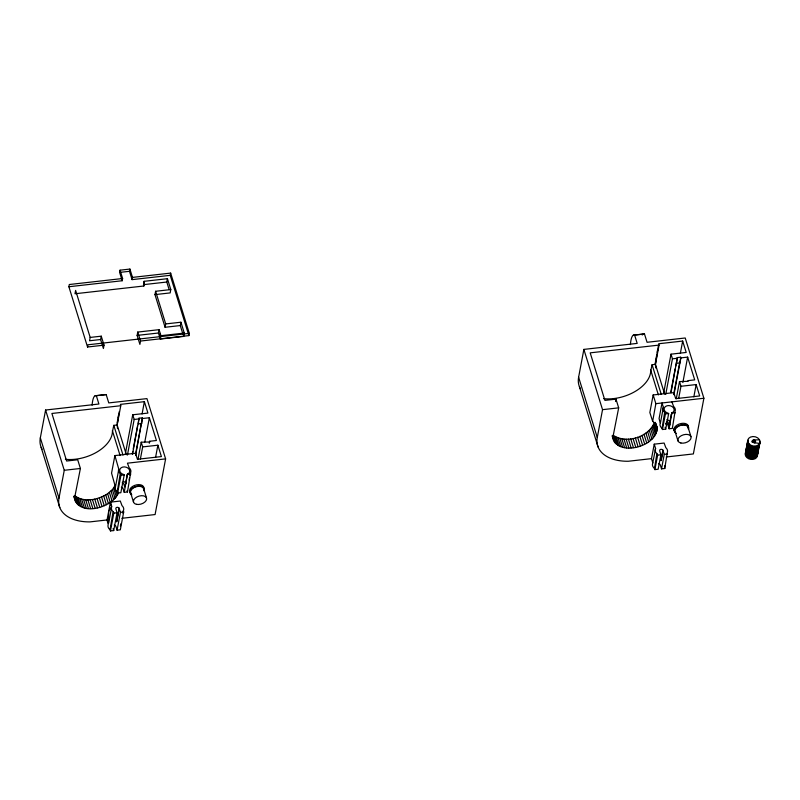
<?xml version="1.0" encoding="UTF-8"?>
<svg xmlns="http://www.w3.org/2000/svg" width="800" height="800" viewBox="0 0 800 800"><rect width="100%" height="100%" fill="white"/><g stroke="black" fill="none" stroke-linecap="round" stroke-linejoin="round"><path stroke-width="1.2" d="M108.43 523.13L108.72 511.14L110.42 502.15L120.29 501.03L122.02 505.66A6.25 4.77 10.7 0 1 123.49 510.43L122.85 513.14M663.58 393.44L671.01 354.17L686.21 352.45L682.67 341.05L658.69 343.75L659.07 345.09L590.19 352.85L604.91 400.39L615.98 399.14L618.68 407.85L613.06 436.39C616.12 459.52 664.26 444.92 655.96 423.64M753.59 439.98A1.74 1.33 10.7 0 1 755.49 441.92A1.74 1.33 10.7 0 1 752.53 442.07A1.74 1.33 10.7 0 1 753.59 439.98L759.48 439.79C761.21 447.66 754.68 455.69 746.79 456.23M139.03 418.21L138.29 423.89L141.67 423.51L142.4 417.83L139.03 418.21L132.5 454.52M680.69 357.21L679.95 362.89L676.57 363.27L677.31 357.59L680.69 357.21L680.9 357.88L673.93 394.73M676.26 433.5A7.4 4.44 -17.2 0 1 674.38 430.57L674.3 428A7.4 4.44 -17.2 0 1 680.53 423.63A7.4 4.44 -17.2 0 1 687.53 424.73L688.33 426.89M117.56 428.66L117.14 424.98L119.25 411.65M655.85 368.03L655.43 364.35L658.3 346.17M117.14 422.82L117.58 420.36M118.01 417.9L118.45 415.44M654.99 364.65L656.73 354.82M657.17 352.36L657.6 349.9M42.05 449.25A44.31 26.57 -17.2 0 1 40.33 437.86L45.59 410.03L98.9 404.02L96.32 395.69L95.13 395.73A23.82 5.77 83.6 0 0 92.11 405.2M101.25 336.18L100.62 339.52L89.55 340.77L90.18 337.43L101.25 336.18L104.03 345.15L87.55 347.01L68.88 286.74L69.3 284.52L122.62 278.51L120.04 270.18L129.91 269.07L132.49 277.4L132.07 279.63L170.23 275.33L170.65 273.1L132.49 277.4M110.42 502.15L111.77 506.51L108.72 511.14L107.05 519.96L89.99 521.89A44.31 26.57 -17.2 0 1 59 498.13L64.26 470.29L45.59 410.03M87.55 347.01L87.97 344.78L189.32 333.37L170.65 273.1M104.03 345.15L103.4 348.49L100.62 339.52M68.88 286.74L122.2 280.74L119.62 272.41L120.04 270.18M122.2 280.74L122.62 278.51M132.07 279.63L129.49 271.3L129.91 269.07M90.18 337.43L75.62 290.42L74.99 293.76L143.86 286L144.11 281.32L167.43 278.69L170.8 289.57L170.17 292.91L154.97 294.62L165.08 327.27L180.28 325.56L180.91 322.22L165.71 323.93L165.08 327.27M126.35 454.69L117.14 424.98L120.78 405.72L120.4 404.37L144.39 401.67L147.92 413.08L132.72 414.79L125.3 454.07M143.86 286L144.11 281.32M137.75 332.07L140.53 341.04L139.9 344.38L137.12 335.41L137.75 332.07L159.06 329.67L160.96 335.69L160.33 339.03L183.64 336.41L184.27 333.07L180.91 322.22M127.9 473.99L126.9 476.07L127.9 473.99A5.04 3.84 10.7 0 0 127.73 467.94A5.04 3.84 10.7 0 0 120.16 468.8A5.04 3.84 10.7 0 0 123.62 474.47L124.22 474.89L120.85 492.71L117.6 493.07L116.85 491.57A6.25 4.77 10.7 0 1 115.37 486.79L111.56 473.16L114.88 455.58L135.51 453.26L137.41 459.28L161.4 456.58L157.87 445.2L142.67 446.91L140.35 459.18M108.63 523.14L111.55 507.69M115.56 486.47L118.7 469.84M123.3 510.76L123.69 512L120.32 529.82L117.07 530.18L120.44 512.37L119.06 508.1A1.75 1.34 10.7 0 0 115.85 508.82L117.06 512.75L113.7 530.56L110.45 530.93L110.07 529.69L113.06 511.61A6.25 4.77 10.7 0 1 111.58 506.83L107.64 493.72L112.4 489.61L115.37 485.07M117.22 491.83L120.21 473.75A6.25 4.77 10.7 0 1 118.73 468.97L114.88 455.58M154.97 294.62L155.6 291.28L170.8 289.57M110.45 530.93L113.82 513.11L113.43 511.87M117.6 493.07L120.97 475.25L120.59 474.01M127.44 455.05L134.17 419.45L132.72 414.79M119.06 508.1L116.68 521.9L119.23 508.44M124.9 486.67L127.45 474.04L124.23 492.33L127.47 491.96L130.65 472.58A6.25 4.77 10.7 0 0 129.17 467.8L127.44 463.18L165.61 458.88L146.94 398.61L108.77 402.91L106.19 394.58L95.13 395.73M132.29 453.85L132.76 451.4M133.22 448.95L137.62 425.67M120.38 526.2L120.83 523.83M129.11 480.03L129.56 477.65M130.01 475.28L130.46 472.9M169.16 289.65L166.8 282.03L167.43 278.69M142.07 413.95L144.39 401.67M135.67 453.47L141.46 422.84L141.67 423.51M160.33 339.03L158.43 333.01L159.06 329.67M135.65 455.36L142.4 417.83M159.61 336.83L160.25 333.49M137.97 459.41L141.22 442.22L149.87 441.94L149.67 441.27L156.42 440.51L149.37 417.74L142.61 418.5M144.8 441.95L149.37 417.74M149.29 443.27L149.67 441.27M155.56 457.47L157.87 445.2M165.61 458.88L155.09 514.55L121.85 518.3M140.53 341.04L188.9 335.6L189.32 333.37M580.33 388.62A44.31 26.57 -17.2 0 1 578.61 377.24L583.87 349.4L637.19 343.4L634.61 335.07L633.42 335.11A23.82 5.77 83.6 0 0 630.4 344.58M658.66 463.79A1.75 1.34 10.7 0 1 660.31 464.94L661.52 468.86L664.77 468.5L667.31 452.45A6.25 4.77 10.7 0 0 665.83 447.68L664.11 443.05L654.24 444.17L651.5 458.64L628.27 461.26A44.31 26.57 -17.2 0 1 597.28 437.5L602.54 409.67L583.87 349.4M664.63 394.07L655.43 364.35L659.07 345.09M657.06 427.18L655.08 423.34L652.66 421.31L649.84 412.53L653.16 394.96L673.79 392.63L675.7 398.66L699.68 395.95L696.16 384.57L680.96 386.28L678.64 398.56M653.16 394.96L655.86 403.66L652.66 421.31M661.52 468.86L664.26 454.39L662.88 450.12A1.75 1.34 10.7 0 0 659.67 450.84L660.88 454.77L658.15 469.24L654.9 469.61L654.14 468.11A6.25 4.77 10.7 0 1 652.66 463.33L655.59 448.53L654.24 444.17M660.43 422.92L663.37 407.33L662.02 402.97L659.08 418.56L660.24 423.25A6.25 4.77 10.7 0 0 661.72 428.02L662.47 429.52L665.72 429.16L668.67 413.57L668.07 413.15A5.04 3.84 10.7 0 1 664.6 407.47A5.04 3.84 10.7 0 1 672.18 406.62A5.04 3.84 10.7 0 1 672.35 412.67L671.13 414.86L669.35 425.35A4.01 3.05 10.7 0 0 670 424.77M665.72 394.42L672.45 358.83L671.01 354.17M654.52 468.37L656.88 453.63A6.25 4.77 10.7 0 1 655.4 448.85L655.59 448.53M662.09 428.28L664.66 412.43A6.25 4.77 10.7 0 1 663.18 407.65L663.37 407.33M654.9 469.61L657.64 455.13L657.25 453.89M662.47 429.52L665.42 413.93L665.04 412.69M670.81 392L675.21 368.72M675.67 366.27L676.13 363.82M671.02 392.67L677.31 357.59M665.98 424.66L666.42 422.3M680.35 353.32L682.67 341.05M662.88 450.12L661.13 460.58L663.04 450.46M673.72 394.06L679.74 362.22M671.89 401.86L673.62 406.48A6.25 4.77 10.7 0 1 675.1 411.26L672.34 428.41L669.1 428.78L671.9 412.72L671.35 414.75M676.26 398.78L679.5 381.6L688.16 381.31L687.95 380.64L694.71 379.88L687.65 357.12L680.9 357.88M682.85 382.53L687.65 357.12M693.84 396.84L696.16 384.57M633.42 335.11L644.48 333.96L647.06 342.29L685.22 337.99L703.89 398.25L693.37 453.93L666.29 456.98M120.78 405.72L51.9 413.47L66.63 461.02L77.7 459.77L80.4 468.48L74.77 497.02C77.98 517.93 113.74 507.7 118.6 492.24M615.52 401.49L615.98 399.14M131.81 494.82A7.4 4.44 -17.2 0 1 129.93 491.89L130.26 490.65A7.4 4.44 -17.2 0 1 139.28 485.95A7.4 4.44 -17.2 0 1 143.97 490.78M673.98 429.17L674.38 430.57L674.71 429.33A7.4 4.44 -17.2 0 1 683.73 424.63A7.4 4.44 -17.2 0 1 688.42 429.46M65.4 459.31A33.99 20.38 -17.2 0 0 112.43 431.69L113.8 425.35L117.14 424.98M603.69 398.68A33.99 20.38 -17.2 0 0 650.71 371.07L652.09 364.73L655.43 364.35M616.27 444.22L613.57 435.52C626.79 443.91 648.06 437.32 654.19 422.91L656.88 431.61M77.99 504.85L75.29 496.14C84.95 502.85 98.38 499.65 107.64 493.72M119.62 272.41L129.49 271.3M143.48 284.66L166.8 282.03M137.12 335.41L158.43 333.01M160.96 335.69L184.27 333.07M96.32 395.69L106.19 394.58M634.61 335.07L644.48 333.96M134.17 419.45L139.23 418.88M672.45 358.83L677.52 358.26M64.26 470.29L80.4 468.48M602.54 409.67L618.68 407.85M655.86 403.66L703.89 398.25M120.97 475.25L124.22 474.89M127.59 474.51L130.84 474.14M665.42 413.93L668.67 413.57M672.04 413.19L675.29 412.82M113.82 513.11L117.06 512.75M120.44 512.37L123.69 512M657.64 455.13L660.88 454.77M664.26 454.39L667.5 454.02M754.15 442.67L759.63 443.45C757.63 449.02 751.72 453.47 745.69 452.76M110.07 529.69L109.69 529.43A6.25 4.77 10.7 0 1 108.21 524.65L107.05 519.96M676.36 362.6L676.57 363.27M679.5 381.6L680.96 386.28M688.05 427.25L690.95 436.62M675.08 431.55L677.99 440.92M674.47 430.2L674.06 428.86L674.38 430.57M652.09 364.73L661.29 394.44M669.13 425.46L668.28 422.73A1.75 1.34 10.7 0 0 666.63 421.57M669.1 428.78L667.88 424.86A1.75 1.34 10.7 0 0 665.78 423.71M650.65 369.98L658.39 394.94M665.11 427.2L665.72 429.16M655.29 422.36L657.24 428.61M654.82 422.48L657.18 430.09M653.65 424.44L656.35 433.15M652.88 425.98L655.58 434.68M664.77 468.5L664.58 466.93A6.25 4.77 10.7 0 0 664.82 465.71M651.89 427.5L654.58 436.2M650.68 428.98L653.38 437.69M649.27 430.42L651.97 439.13M647.68 431.8L650.38 440.5M645.92 433.09L648.62 441.8M644.01 434.29L646.71 443M651.5 458.64L652.85 463M641.98 435.39L644.68 444.09M639.84 436.36L642.54 445.07M637.62 437.21L640.32 445.91M635.35 437.91L638.04 446.62M633.04 438.47L635.73 447.18M630.72 438.88L633.42 447.59M628.42 439.13L631.12 447.84M626.17 439.22L628.87 447.93M623.99 439.15L626.68 447.86M621.89 438.92L624.59 447.63M619.92 438.53L622.61 447.24M618.08 437.99L620.77 446.7M616.39 437.3L619.09 446.01M614.89 436.48L617.58 445.18M612.8 435.53L615.16 443.14M612.25 435.43L614.27 441.95M612.26 436.32L613.61 440.67M578.61 377.24L597.28 437.5M579.42 386.72L598.09 446.99M170.23 275.33L188.9 335.6M180.28 325.56L182.97 334.24M155.6 291.28L165.71 323.93M141.22 442.22L142.67 446.91M143.6 488.57L146.5 497.94M113.8 425.35L123.01 455.07M112.37 430.61L120.1 455.57M130.63 492.87L133.54 502.24M130.02 491.52L129.85 489.32A7.4 4.44 -17.2 0 1 138.87 484.61A7.4 4.44 -17.2 0 1 143.55 489.44M129.93 491.89L129.53 490.49A7.4 4.44 -17.2 0 0 129.68 491.71M127.09 490.72L127.47 491.96M124.68 486.78L123.84 484.05A1.75 1.34 10.7 0 0 122.18 482.89M124.23 492.33L123.01 488.4A1.75 1.34 10.7 0 0 121.36 487.25M117.39 491.6L118.06 493.77M114.6 486.6L117.29 495.31M113.6 488.12L116.3 496.83M112.4 489.61L115.09 498.31M110.99 491.05L113.69 499.75M109.4 492.42L112.09 501.13M117.07 530.18L115.86 526.26A1.75 1.34 10.7 0 0 114.21 525.11M105.73 494.92L108.43 503.62M103.7 496.01L106.39 504.72M113.09 528.6L113.7 530.56M101.56 496.99L104.25 505.69M99.34 497.83L102.03 506.54M97.06 498.54L99.76 507.24M94.75 499.1L97.45 507.81M92.44 499.51L95.13 508.21M90.14 499.76L92.84 508.46M87.89 499.85L90.58 508.55M85.7 499.78L88.4 508.48M83.61 499.55L86.31 508.25M81.63 499.16L84.33 507.87M79.79 498.62L82.49 507.32M78.11 497.93L80.81 506.64M76.6 497.1L79.3 505.81M74.52 496.15L76.88 503.77M73.97 496.05L75.99 502.58M73.89 496.67L75.33 501.3M40.33 437.86L59 498.13M41.14 447.35L59.81 507.61M687.84 425.21L688.23 427.26M131.22 493.79A6.83 4.1 -17.2 0 1 135.69 486.87A6.83 4.1 -17.2 0 1 143.75 489.64M123.26 481.37A4.01 3.05 10.7 0 1 126.01 483.8M675.67 432.47A6.83 4.1 -17.2 0 1 680.14 425.55A6.83 4.1 -17.2 0 1 688.2 428.32M674.77 431.39A7.4 4.44 -17.2 0 1 673.97 429.23M642.23 335.03A23.82 5.77 83.6 0 1 642.74 334.39M666.68 419.85A4.01 3.05 10.7 0 1 670.08 421.7M757.42 454.38A6.21 4.73 10.7 0 1 750.74 459.38A6.21 4.73 10.7 0 1 745.58 452.56M757.63 453.27A6.21 4.73 10.7 0 1 750.95 458.27A6.21 4.73 10.7 0 1 745.79 451.45M757.84 452.15A6.21 4.73 10.7 0 1 751.16 457.16A6.21 4.73 10.7 0 1 746 450.33M758.05 451.04A6.21 4.73 10.7 0 1 750.58 455.88A6.21 4.73 10.7 0 1 746.97 448.18M758.26 449.93A6.21 4.73 10.7 0 1 751.58 454.93A6.21 4.73 10.7 0 1 746.42 448.11M758.47 448.81A6.21 4.73 10.7 0 1 751.79 453.82A6.21 4.73 10.7 0 1 746.63 446.99M758.74 448.95A6.21 4.73 10.7 0 1 750.44 452.3A6.21 4.73 10.7 0 1 747.6 444.84M758.9 446.59A6.21 4.73 10.7 0 1 752.21 451.59A6.21 4.73 10.7 0 1 747.05 444.77M759.11 445.47A6.21 4.73 10.7 0 1 752.42 450.48A6.21 4.73 10.7 0 1 747.26 443.65M759.32 444.36A6.21 4.73 10.7 0 1 752.63 449.36A6.21 4.73 10.7 0 1 747.47 442.54M759.53 443.25A6.21 4.73 10.7 0 1 752.05 448.09A6.21 4.73 10.7 0 1 748.44 440.39M752.35 442.43A1.74 1.33 10.7 0 1 754.78 442.81M759.74 442.13A6.21 4.73 10.7 0 1 753.05 447.14A6.21 4.73 10.7 0 1 747.89 440.31M752.04 441.84A1.74 1.33 10.7 0 1 755.38 442.7M136.45 504.33A6.83 4.1 -17.2 0 0 146.65 499.01A6.83 4.1 -17.2 0 0 136.96 496.94A6.83 4.1 -17.2 0 0 136.45 504.33M680.9 443.01A6.83 4.1 -17.2 0 0 691.1 437.69A6.83 4.1 -17.2 0 0 681.41 435.62A6.83 4.1 -17.2 0 0 680.9 443.01M749.11 443.98A6.21 4.73 10.7 0 0 759.63 443.45A6.21 4.73 10.7 0 0 752.87 436.54A6.21 4.73 10.7 0 0 749.11 443.98"/></g></svg>
